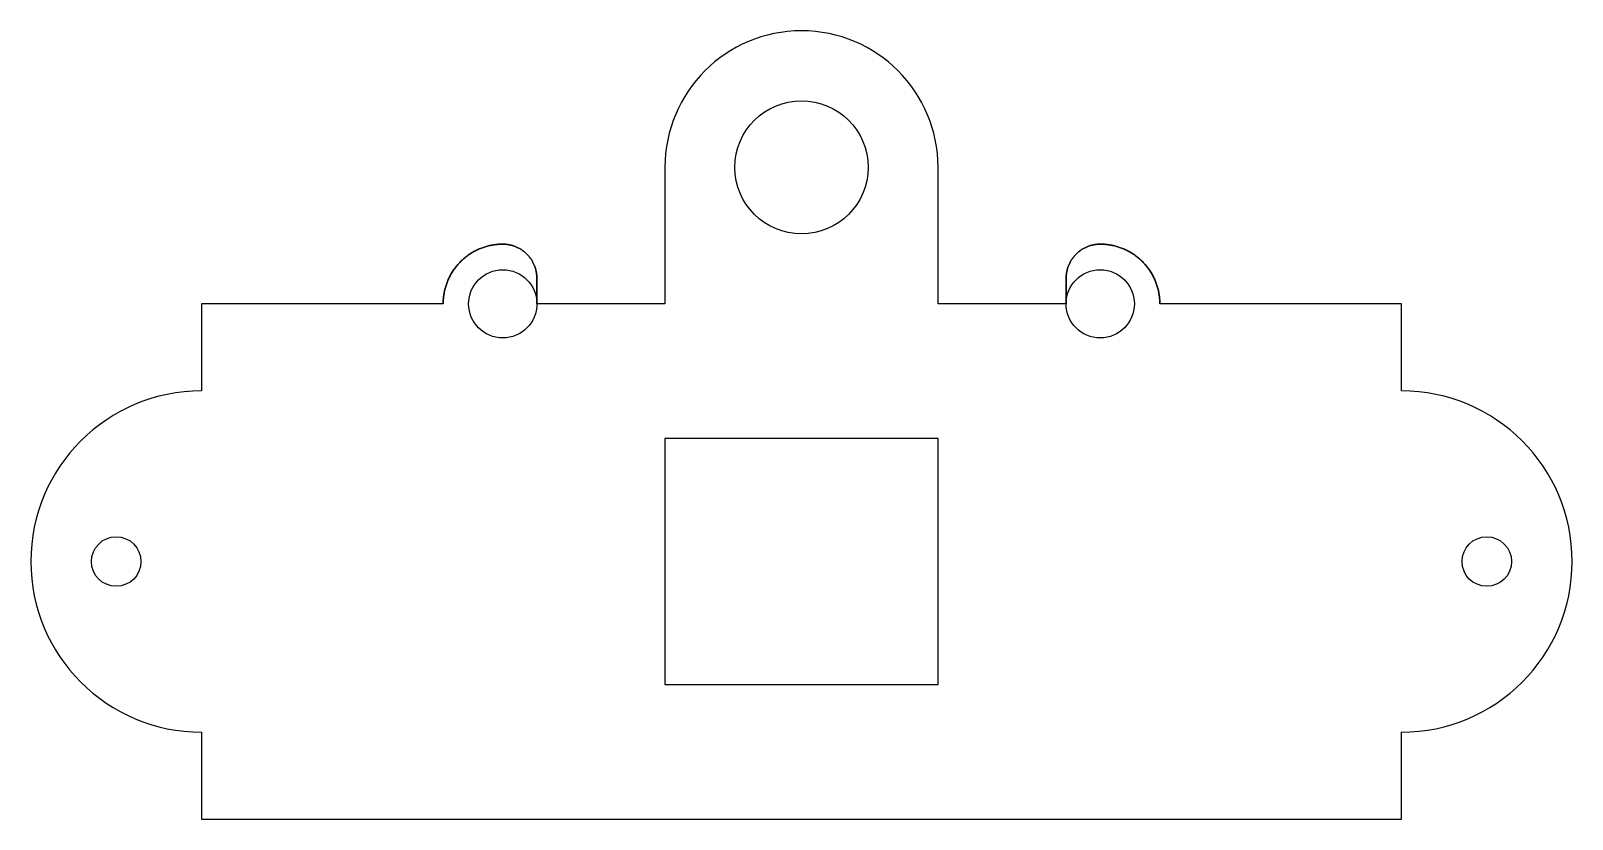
# Model space of a CAD drawing. Header units: millimetres. Extents: x 2428.7 to 2519, y 2222.4 to 2268.6.
import ezdxf

# ---------------------------------------------------------------- set-up
doc = ezdxf.new("R2010")
doc.units = ezdxf.units.MM

msp = doc.modelspace()

# ---------------------------------------------------------------- linework, layer by layer
for points in [[(2489.321, 2252.642), (2481.821, 2252.642), (2481.821, 2260.642, 1), (2465.821, 2260.642), (2465.821, 2252.642), (2458.321, 2252.642)], [(2452.825, 2252.642), (2452.246, 2252.642), (2444.246, 2252.642), (2438.671, 2252.642), (2438.671, 2247.542, 1), (2438.671, 2227.542), (2438.671, 2222.442), (2444.246, 2222.442), (2452.246, 2222.442), (2495.396, 2222.442), (2503.396, 2222.442), (2508.971, 2222.442), (2508.971, 2227.542, 1), (2508.971, 2247.542), (2508.971, 2252.642), (2503.396, 2252.642), (2495.396, 2252.642), (2494.817, 2252.642)]]:
    msp.add_lwpolyline(points, format="xyb")
at = {"flags": 128}
for points in [[(2458.318, 2254.142), (2458.317, 2254.188), (2458.316, 2254.234), (2458.313, 2254.281), (2458.309, 2254.326), (2458.304, 2254.372), (2458.299, 2254.419), (2458.291, 2254.464), (2458.284, 2254.509), (2458.275, 2254.555), (2458.265, 2254.6), (2458.253, 2254.645), (2458.241, 2254.689), (2458.228, 2254.734), (2458.214, 2254.778), (2458.199, 2254.821), (2458.183, 2254.865), (2458.166, 2254.907), (2458.148, 2254.95), (2458.128, 2254.992), (2458.108, 2255.033), (2458.087, 2255.074), (2458.065, 2255.115), (2458.042, 2255.155), (2458.018, 2255.195), (2457.994, 2255.234), (2457.968, 2255.272), (2457.942, 2255.31), (2457.914, 2255.347), (2457.886, 2255.384), (2457.857, 2255.42), (2457.827, 2255.455), (2457.797, 2255.489), (2457.765, 2255.523), (2457.733, 2255.556), (2457.7, 2255.589), (2457.666, 2255.62), (2457.632, 2255.651), (2457.596, 2255.681), (2457.561, 2255.71), (2457.524, 2255.738), (2457.487, 2255.766), (2457.449, 2255.792), (2457.411, 2255.818), (2457.372, 2255.842), (2457.332, 2255.866), (2457.292, 2255.889), (2457.252, 2255.911), (2457.211, 2255.932), (2457.169, 2255.952), (2457.127, 2255.971), (2457.085, 2255.989), (2457.042, 2256.007), (2456.999, 2256.023), (2456.955, 2256.038), (2456.911, 2256.052), (2456.867, 2256.066), (2456.823, 2256.078), (2456.778, 2256.089), (2456.733, 2256.099), (2456.687, 2256.108), (2456.642, 2256.116), (2456.597, 2256.122), (2456.55, 2256.129), (2456.505, 2256.133), (2456.459, 2256.137), (2456.413, 2256.14), (2456.367, 2256.141), (2456.32, 2256.142), (2456.259, 2256.141), (2456.199, 2256.14), (2456.137, 2256.137), (2456.077, 2256.133), (2456.016, 2256.129), (2455.955, 2256.122), (2455.895, 2256.116), (2455.834, 2256.108), (2455.774, 2256.099), (2455.713, 2256.089), (2455.653, 2256.078), (2455.594, 2256.065), (2455.534, 2256.052), (2455.475, 2256.038), (2455.416, 2256.023), (2455.357, 2256.006), (2455.299, 2255.989), (2455.241, 2255.97), (2455.182, 2255.951), (2455.125, 2255.931), (2455.068, 2255.909), (2455.011, 2255.887), (2454.955, 2255.864), (2454.899, 2255.839), (2454.843, 2255.814), (2454.788, 2255.788), (2454.734, 2255.76), (2454.679, 2255.732), (2454.626, 2255.703), (2454.573, 2255.673), (2454.52, 2255.642), (2454.468, 2255.61), (2454.417, 2255.577), (2454.366, 2255.544), (2454.316, 2255.509), (2454.266, 2255.474), (2454.217, 2255.437), (2454.169, 2255.4), (2454.121, 2255.362), (2454.074, 2255.323), (2454.027, 2255.284), (2453.982, 2255.243), (2453.937, 2255.202), (2453.892, 2255.16), (2453.849, 2255.117), (2453.806, 2255.073), (2453.764, 2255.029), (2453.723, 2254.984), (2453.683, 2254.938), (2453.643, 2254.892), (2453.604, 2254.844), (2453.566, 2254.797), (2453.529, 2254.748), (2453.493, 2254.699), (2453.457, 2254.649), (2453.423, 2254.599), (2453.389, 2254.548), (2453.356, 2254.497), (2453.324, 2254.445), (2453.293, 2254.392), (2453.264, 2254.339), (2453.234, 2254.285), (2453.206, 2254.231), (2453.179, 2254.177), (2453.152, 2254.121), (2453.128, 2254.066), (2453.103, 2254.009), (2453.08, 2253.953), (2453.057, 2253.896), (2453.036, 2253.839), (2453.016, 2253.782), (2452.996, 2253.724), (2452.978, 2253.665), (2452.96, 2253.607), (2452.945, 2253.548), (2452.929, 2253.489), (2452.915, 2253.429), (2452.901, 2253.37), (2452.889, 2253.31), (2452.878, 2253.25), (2452.868, 2253.19), (2452.859, 2253.129), (2452.851, 2253.069), (2452.844, 2253.008), (2452.839, 2252.947), (2452.834, 2252.886), (2452.83, 2252.825), (2452.827, 2252.765), (2452.826, 2252.703), (2452.825, 2252.642), (2452.826, 2252.703), (2452.827, 2252.765), (2452.83, 2252.825), (2452.834, 2252.886), (2452.839, 2252.947), (2452.844, 2253.008), (2452.851, 2253.069), (2452.859, 2253.129), (2452.868, 2253.19), (2452.878, 2253.25), (2452.889, 2253.31), (2452.901, 2253.37), (2452.915, 2253.429), (2452.929, 2253.489), (2452.945, 2253.548), (2452.96, 2253.607), (2452.978, 2253.665), (2452.996, 2253.724), (2453.016, 2253.782), (2453.036, 2253.839), (2453.057, 2253.896), (2453.08, 2253.953), (2453.103, 2254.009), (2453.128, 2254.066), (2453.152, 2254.121), (2453.179, 2254.177), (2453.206, 2254.231), (2453.234, 2254.285), (2453.264, 2254.339), (2453.293, 2254.392), (2453.324, 2254.445), (2453.356, 2254.497), (2453.389, 2254.548), (2453.423, 2254.599), (2453.457, 2254.649), (2453.493, 2254.699), (2453.529, 2254.748), (2453.566, 2254.797), (2453.604, 2254.844), (2453.643, 2254.892), (2453.683, 2254.938), (2453.723, 2254.984), (2453.764, 2255.029), (2453.806, 2255.073), (2453.849, 2255.117), (2453.892, 2255.16), (2453.937, 2255.202), (2453.982, 2255.243), (2454.027, 2255.284), (2454.074, 2255.323), (2454.121, 2255.362), (2454.169, 2255.4), (2454.217, 2255.437), (2454.266, 2255.474), (2454.316, 2255.509), (2454.366, 2255.544), (2454.417, 2255.577), (2454.468, 2255.61), (2454.52, 2255.642), (2454.573, 2255.673), (2454.626, 2255.703), (2454.679, 2255.732), (2454.734, 2255.76), (2454.788, 2255.788), (2454.843, 2255.814), (2454.899, 2255.839), (2454.955, 2255.864), (2455.011, 2255.887), (2455.068, 2255.909), (2455.125, 2255.931), (2455.182, 2255.951), (2455.241, 2255.97), (2455.299, 2255.989), (2455.357, 2256.006), (2455.416, 2256.023), (2455.475, 2256.038), (2455.534, 2256.052), (2455.594, 2256.065), (2455.653, 2256.078), (2455.713, 2256.089), (2455.774, 2256.099), (2455.834, 2256.108), (2455.895, 2256.116), (2455.955, 2256.122), (2456.016, 2256.129), (2456.077, 2256.133), (2456.137, 2256.137), (2456.199, 2256.14), (2456.259, 2256.141), (2456.32, 2256.142), (2456.367, 2256.141), (2456.413, 2256.14), (2456.459, 2256.137), (2456.505, 2256.133), (2456.55, 2256.129), (2456.597, 2256.122), (2456.642, 2256.116), (2456.687, 2256.108), (2456.733, 2256.099), (2456.778, 2256.089), (2456.823, 2256.078), (2456.867, 2256.066), (2456.911, 2256.052), (2456.955, 2256.038), (2456.999, 2256.023), (2457.042, 2256.007), (2457.085, 2255.989), (2457.127, 2255.971), (2457.169, 2255.952), (2457.211, 2255.932), (2457.252, 2255.911), (2457.292, 2255.889), (2457.332, 2255.866), (2457.372, 2255.842), (2457.411, 2255.818), (2457.449, 2255.792), (2457.487, 2255.766), (2457.524, 2255.738), (2457.561, 2255.71), (2457.596, 2255.681), (2457.632, 2255.651), (2457.666, 2255.62), (2457.7, 2255.589), (2457.733, 2255.556), (2457.765, 2255.523), (2457.797, 2255.489), (2457.827, 2255.455), (2457.857, 2255.42), (2457.886, 2255.384), (2457.914, 2255.347), (2457.942, 2255.31), (2457.968, 2255.272), (2457.994, 2255.234), (2458.018, 2255.195), (2458.042, 2255.155), (2458.065, 2255.115), (2458.087, 2255.074), (2458.108, 2255.033), (2458.128, 2254.992), (2458.148, 2254.95), (2458.166, 2254.907), (2458.183, 2254.865), (2458.199, 2254.821), (2458.214, 2254.778), (2458.228, 2254.734), (2458.241, 2254.689), (2458.253, 2254.645), (2458.265, 2254.6), (2458.275, 2254.555), (2458.284, 2254.509), (2458.291, 2254.464), (2458.299, 2254.419), (2458.304, 2254.372), (2458.309, 2254.326), (2458.313, 2254.281), (2458.316, 2254.234), (2458.317, 2254.188)], [(2489.325, 2254.142), (2489.325, 2254.188), (2489.327, 2254.234), (2489.33, 2254.281), (2489.333, 2254.326), (2489.338, 2254.372), (2489.344, 2254.419), (2489.351, 2254.464), (2489.359, 2254.509), (2489.368, 2254.555), (2489.378, 2254.6), (2489.389, 2254.645), (2489.401, 2254.689), (2489.414, 2254.734), (2489.428, 2254.778), (2489.444, 2254.821), (2489.46, 2254.865), (2489.477, 2254.907), (2489.495, 2254.95), (2489.514, 2254.992), (2489.534, 2255.033), (2489.555, 2255.074), (2489.577, 2255.115), (2489.6, 2255.155), (2489.624, 2255.195), (2489.649, 2255.234), (2489.674, 2255.272), (2489.701, 2255.31), (2489.728, 2255.347), (2489.756, 2255.384), (2489.786, 2255.42), (2489.815, 2255.455), (2489.846, 2255.489), (2489.878, 2255.523), (2489.91, 2255.556), (2489.943, 2255.589), (2489.976, 2255.62), (2490.011, 2255.651), (2490.046, 2255.681), (2490.082, 2255.71), (2490.118, 2255.738), (2490.155, 2255.766), (2490.193, 2255.792), (2490.232, 2255.818), (2490.27, 2255.842), (2490.31, 2255.866), (2490.35, 2255.889), (2490.391, 2255.911), (2490.432, 2255.932), (2490.473, 2255.952), (2490.515, 2255.971), (2490.558, 2255.989), (2490.601, 2256.007), (2490.644, 2256.023), (2490.687, 2256.038), (2490.731, 2256.052), (2490.776, 2256.066), (2490.82, 2256.078), (2490.865, 2256.089), (2490.91, 2256.099), (2490.955, 2256.108), (2491, 2256.116), (2491.046, 2256.122), (2491.092, 2256.129), (2491.138, 2256.133), (2491.184, 2256.137), (2491.23, 2256.14), (2491.276, 2256.141), (2491.322, 2256.142), (2491.383, 2256.141), (2491.444, 2256.14), (2491.505, 2256.137), (2491.566, 2256.133), (2491.626, 2256.129), (2491.687, 2256.122), (2491.748, 2256.116), (2491.809, 2256.108), (2491.869, 2256.099), (2491.929, 2256.089), (2491.989, 2256.078), (2492.049, 2256.065), (2492.108, 2256.052), (2492.168, 2256.038), (2492.227, 2256.023), (2492.285, 2256.006), (2492.344, 2255.989), (2492.402, 2255.97), (2492.46, 2255.951), (2492.517, 2255.931), (2492.575, 2255.909), (2492.631, 2255.887), (2492.688, 2255.864), (2492.743, 2255.839), (2492.799, 2255.814), (2492.854, 2255.788), (2492.909, 2255.76), (2492.963, 2255.732), (2493.016, 2255.703), (2493.07, 2255.673), (2493.122, 2255.642), (2493.174, 2255.61), (2493.226, 2255.577), (2493.277, 2255.544), (2493.327, 2255.509), (2493.376, 2255.474), (2493.425, 2255.437), (2493.474, 2255.4), (2493.522, 2255.362), (2493.569, 2255.323), (2493.615, 2255.284), (2493.661, 2255.243), (2493.706, 2255.202), (2493.75, 2255.16), (2493.794, 2255.117), (2493.836, 2255.073), (2493.878, 2255.029), (2493.919, 2254.984), (2493.96, 2254.938), (2493.999, 2254.892), (2494.038, 2254.844), (2494.076, 2254.797), (2494.114, 2254.748), (2494.15, 2254.699), (2494.185, 2254.649), (2494.22, 2254.599), (2494.253, 2254.548), (2494.286, 2254.497), (2494.318, 2254.445), (2494.349, 2254.392), (2494.379, 2254.339), (2494.408, 2254.285), (2494.436, 2254.231), (2494.464, 2254.177), (2494.49, 2254.121), (2494.515, 2254.066), (2494.539, 2254.009), (2494.563, 2253.953), (2494.585, 2253.896), (2494.606, 2253.839), (2494.627, 2253.782), (2494.646, 2253.724), (2494.664, 2253.665), (2494.682, 2253.607), (2494.698, 2253.548), (2494.713, 2253.489), (2494.728, 2253.429), (2494.741, 2253.37), (2494.753, 2253.31), (2494.764, 2253.25), (2494.774, 2253.19), (2494.783, 2253.129), (2494.791, 2253.069), (2494.798, 2253.008), (2494.804, 2252.947), (2494.809, 2252.886), (2494.812, 2252.825), (2494.815, 2252.765), (2494.817, 2252.703), (2494.817, 2252.642), (2494.817, 2252.703), (2494.815, 2252.765), (2494.812, 2252.825), (2494.809, 2252.886), (2494.804, 2252.947), (2494.798, 2253.008), (2494.791, 2253.069), (2494.783, 2253.129), (2494.774, 2253.19), (2494.764, 2253.25), (2494.753, 2253.31), (2494.741, 2253.37), (2494.728, 2253.429), (2494.713, 2253.489), (2494.698, 2253.548), (2494.682, 2253.607), (2494.664, 2253.665), (2494.646, 2253.724), (2494.627, 2253.782), (2494.606, 2253.839), (2494.585, 2253.896), (2494.563, 2253.953), (2494.539, 2254.009), (2494.515, 2254.066), (2494.49, 2254.121), (2494.464, 2254.177), (2494.436, 2254.231), (2494.408, 2254.285), (2494.379, 2254.339), (2494.349, 2254.392), (2494.318, 2254.445), (2494.286, 2254.497), (2494.253, 2254.548), (2494.22, 2254.599), (2494.185, 2254.649), (2494.15, 2254.699), (2494.114, 2254.748), (2494.076, 2254.797), (2494.038, 2254.844), (2493.999, 2254.892), (2493.96, 2254.938), (2493.919, 2254.984), (2493.878, 2255.029), (2493.836, 2255.073), (2493.794, 2255.117), (2493.75, 2255.16), (2493.706, 2255.202), (2493.661, 2255.243), (2493.615, 2255.284), (2493.569, 2255.323), (2493.522, 2255.362), (2493.474, 2255.4), (2493.425, 2255.437), (2493.376, 2255.474), (2493.327, 2255.509), (2493.277, 2255.544), (2493.226, 2255.577), (2493.174, 2255.61), (2493.122, 2255.642), (2493.07, 2255.673), (2493.016, 2255.703), (2492.963, 2255.732), (2492.909, 2255.76), (2492.854, 2255.788), (2492.799, 2255.814), (2492.743, 2255.839), (2492.688, 2255.864), (2492.631, 2255.887), (2492.575, 2255.909), (2492.517, 2255.931), (2492.46, 2255.951), (2492.402, 2255.97), (2492.344, 2255.989), (2492.285, 2256.006), (2492.227, 2256.023), (2492.168, 2256.038), (2492.108, 2256.052), (2492.049, 2256.065), (2491.989, 2256.078), (2491.929, 2256.089), (2491.869, 2256.099), (2491.809, 2256.108), (2491.748, 2256.116), (2491.687, 2256.122), (2491.626, 2256.129), (2491.566, 2256.133), (2491.505, 2256.137), (2491.444, 2256.14), (2491.383, 2256.141), (2491.322, 2256.142), (2491.276, 2256.141), (2491.23, 2256.14), (2491.184, 2256.137), (2491.138, 2256.133), (2491.092, 2256.129), (2491.046, 2256.122), (2491, 2256.116), (2490.955, 2256.108), (2490.91, 2256.099), (2490.865, 2256.089), (2490.82, 2256.078), (2490.776, 2256.066), (2490.731, 2256.052), (2490.687, 2256.038), (2490.644, 2256.023), (2490.601, 2256.007), (2490.558, 2255.989), (2490.515, 2255.971), (2490.473, 2255.952), (2490.432, 2255.932), (2490.391, 2255.911), (2490.35, 2255.889), (2490.31, 2255.866), (2490.27, 2255.842), (2490.232, 2255.818), (2490.193, 2255.792), (2490.155, 2255.766), (2490.118, 2255.738), (2490.082, 2255.71), (2490.046, 2255.681), (2490.011, 2255.651), (2489.976, 2255.62), (2489.943, 2255.589), (2489.91, 2255.556), (2489.878, 2255.523), (2489.846, 2255.489), (2489.815, 2255.455), (2489.786, 2255.42), (2489.756, 2255.384), (2489.728, 2255.347), (2489.701, 2255.31), (2489.674, 2255.272), (2489.649, 2255.234), (2489.624, 2255.195), (2489.6, 2255.155), (2489.577, 2255.115), (2489.555, 2255.074), (2489.534, 2255.033), (2489.514, 2254.992), (2489.495, 2254.95), (2489.477, 2254.907), (2489.46, 2254.865), (2489.444, 2254.821), (2489.428, 2254.778), (2489.414, 2254.734), (2489.401, 2254.689), (2489.389, 2254.645), (2489.378, 2254.6), (2489.368, 2254.555), (2489.359, 2254.509), (2489.351, 2254.464), (2489.344, 2254.419), (2489.338, 2254.372), (2489.333, 2254.326), (2489.33, 2254.281), (2489.327, 2254.234), (2489.325, 2254.188)], [(2458.318, 2254.142), (2458.321, 2252.642)], [(2489.324, 2254.142), (2489.321, 2252.642)]]:
    msp.add_lwpolyline(points, close=True, dxfattribs=at)
msp.add_lwpolyline([(2465.821, 2244.742), (2465.821, 2230.342), (2481.821, 2230.342), (2481.821, 2237.542), (2481.821, 2244.742)], close=True)
for centre, radius in [((2473.821, 2260.642), 3.9), ((2456.321, 2252.642), 2), ((2491.321, 2252.642), 2), ((2433.671, 2237.542), 1.45), ((2513.971, 2237.542), 1.45)]:
    msp.add_circle(centre, radius)

doc.saveas('drawing.dxf')
